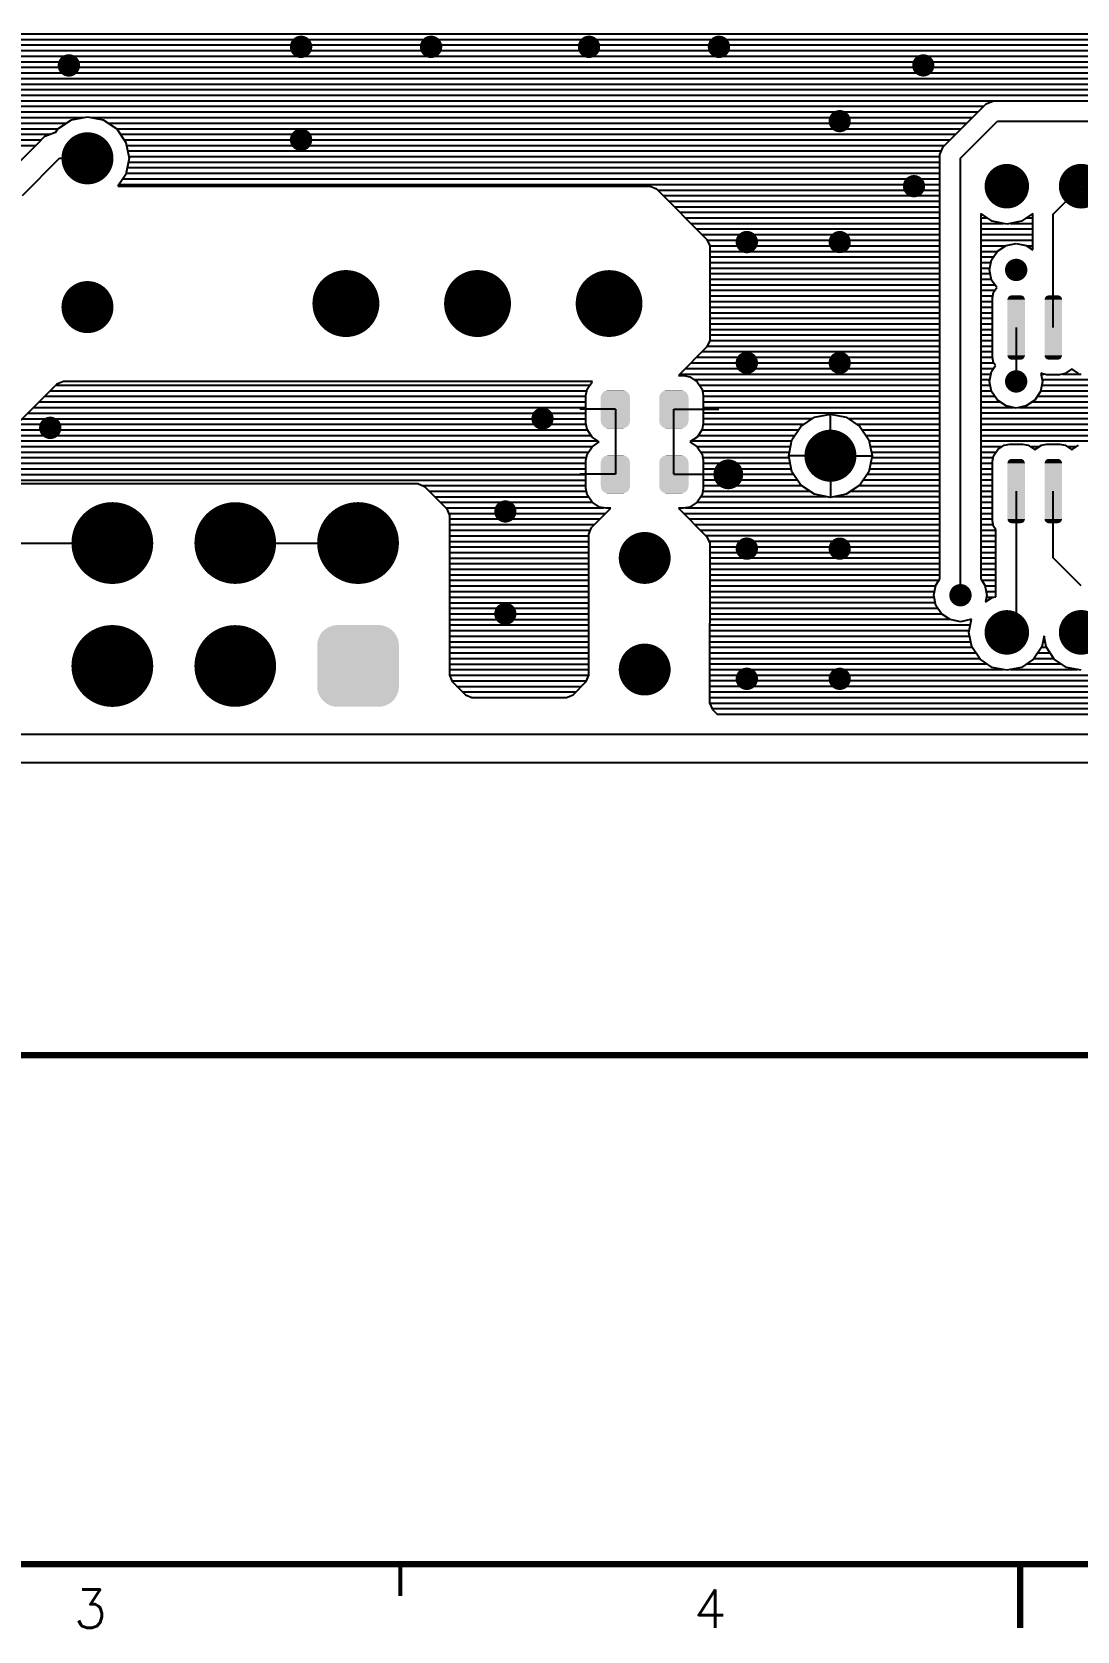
# Model space of a CAD drawing. Extents: x 295 to 953, y 10 to 290.
# Drawn here: x 609.3 to 691.4, y 9.8 to 135.4 of the extents above; entities that cross this region are included whole.
import ezdxf
from ezdxf.enums import TextEntityAlignment as Align

# ---------------------------------------------------------------- set-up
doc = ezdxf.new("R2010")
doc.units = 0
doc.header["$LTSCALE"] = 5
doc.header["$MEASUREMENT"] = 0
doc.layers.get('0').update_dxf_attribs({"linetype": 'CONTINUOUS', "lineweight": 25})
for name, color, linetype in [('DV-PEI-A6_TOP', 5, 'CONTINUOUS'), ('문자', 4, 'CONTINUOUS'), ('테두리', 3, 'CONTINUOUS')]:
    doc.layers.add(name, color=color, linetype=linetype)
doc.styles.get("Standard").update_dxf_attribs({"font": 'simplex.shx'})

# ---------------------------------------------------------------- blocks, each defined once
blk = doc.blocks.new('C')
at = {"layer": '테두리'}
for points, const_width in [([(15, 285), (15, 15), (405, 15), (405, 285), (15, 285)], 0.5), ([(15, 55), (405, 55)], 0.5), ([(161.25, 12.5), (161.25, 15)], 0.3), ([(210, 10), (210, 15)], 0.5)]:
    blk.add_lwpolyline(points, dxfattribs=dict(at, const_width=const_width))
at = {"layer": '문자'}
for s, p in [('3', (136.88, 11.5)), ('4', (185.62, 11.5))]:
    blk.add_text(s, height=3, dxfattribs=at).set_placement(p, align=Align.MIDDLE)

msp = doc.modelspace()

# ---------------------------------------------------------------- linework, layer by layer
for points, const_width in [([(629.99, 134.23, 1), (630.87, 134.23, 1)], 0.876), ([(640.21, 134.23, 1), (641.09, 134.23, 1)], 0.876), ([(652.63, 134.23, 1), (653.51, 134.23, 1)], 0.876), ([(662.85, 134.23, 1), (663.73, 134.23, 1)], 0.876), ([(611.73, 132.77, 1), (612.61, 132.77, 1)], 0.876), ([(678.92, 132.77, 1), (679.79, 132.77, 1)], 0.876), ([(672.35, 128.39, 1), (673.22, 128.39, 1)], 0.876), ([(612.61, 125.47, 1), (614.66, 125.47, 1)], 2.04), ([(629.99, 126.93, 1), (630.87, 126.93, 1)], 0.876), ([(685.05, 123.28, 1), (686.8, 123.28, 1)], 1.75), ([(690.89, 123.28, 1), (692.65, 123.28, 1)], 1.75), ([(678.19, 123.28, 1), (679.06, 123.28, 1)], 0.876), ([(665.04, 118.89, 1), (665.92, 118.89, 1)], 0.876), ([(672.35, 118.89, 1), (673.22, 118.89, 1)], 0.876), ([(686.22, 116.7, 1), (687.1, 116.7, 1)], 0.876), ([(612.61, 113.78, 1), (614.66, 113.78, 1)], 2.04), ([(632.64, 114.06, 1), (635.27, 114.06, 1)], 2.63), ([(642.99, 114.06, 1), (645.62, 114.06, 1)], 2.63), ([(653.34, 114.06, 1), (655.96, 114.06, 1)], 2.63), ([(665.04, 109.4, 1), (665.92, 109.4, 1)], 0.876), ([(672.35, 109.4, 1), (673.22, 109.4, 1)], 0.876), ([(686.22, 107.94, 1), (687.1, 107.94, 1)], 0.876), ([(648.98, 105.02, 1), (649.85, 105.02, 1)], 0.876), ([(610.27, 104.29, 1), (611.15, 104.29, 1)], 0.876), ([(671.03, 102.1, 1), (673.08, 102.1, 1)], 2.04), ([(663.44, 100.64, 1), (664.61, 100.64, 1)], 1.17), ([(613.98, 95.24, 1), (617.2, 95.24, 1)], 3.21), ([(623.65, 95.24, 1), (626.86, 95.24, 1)], 3.21), ([(633.3, 95.24, 1), (636.52, 95.24, 1)], 3.21), ([(646.06, 97.72, 1), (646.93, 97.72, 1)], 0.876), ([(656.43, 94.07, 1), (658.47, 94.07, 1)], 2.04), ([(665.04, 94.8, 1), (665.92, 94.8, 1)], 0.876), ([(672.35, 94.8, 1), (673.22, 94.8, 1)], 0.876), ([(681.84, 91.14, 1), (682.72, 91.14, 1)], 0.876), ([(646.06, 89.68, 1), (646.93, 89.68, 1)], 0.876), ([(685.05, 88.22, 1), (686.8, 88.22, 1)], 1.75), ([(690.89, 88.22, 1), (692.65, 88.22, 1)], 1.75), ([(613.98, 85.58, 1), (617.2, 85.58, 1)], 3.21), ([(623.65, 85.58, 1), (626.86, 85.58, 1)], 3.21), ([(656.43, 85.3, 1), (658.47, 85.3, 1)], 2.04), ([(665.04, 84.57, 1), (665.92, 84.57, 1)], 0.876), ([(672.35, 84.57, 1), (673.22, 84.57, 1)], 0.876)]:
    msp.add_lwpolyline(points, format="xyb", close=True, dxfattribs=dict(const_width=const_width))
for points in [[(685.97, 114.39), (686, 114.48), (687.34, 114.39), (687.32, 114.48)], [(685.97, 114.36), (685.97, 114.39), (687.35, 114.36), (687.34, 114.39)], [(685.97, 109.99), (685.97, 114.36), (687.35, 109.99), (687.35, 114.36)], [(686, 114.48), (686.01, 114.52), (687.32, 114.48), (687.31, 114.52)], [(686.01, 114.52), (686.06, 114.59), (687.31, 114.52), (687.26, 114.59)], [(686.06, 114.59), (686.08, 114.62), (687.26, 114.59), (687.23, 114.62)], [(686.08, 114.62), (686.17, 114.67), (687.23, 114.62), (687.16, 114.67)], [(686.17, 114.67), (686.19, 114.68), (687.16, 114.67), (687.11, 114.68)], [(686.19, 114.68), (686.31, 114.7), (687.11, 114.68), (687.04, 114.7)], [(686.31, 114.7), (686.31, 114.71), (687.04, 114.7), (687, 114.71)], [(688.89, 114.39), (688.92, 114.48), (690.26, 114.39), (690.25, 114.48)], [(688.89, 114.36), (688.89, 114.39), (690.27, 114.36), (690.26, 114.39)], [(688.89, 109.99), (688.89, 114.36), (690.27, 109.99), (690.27, 114.36)], [(688.92, 114.48), (688.93, 114.52), (690.25, 114.48), (690.23, 114.52)], [(688.93, 114.52), (688.99, 114.59), (690.23, 114.52), (690.18, 114.59)], [(688.99, 114.59), (689, 114.62), (690.18, 114.59), (690.15, 114.62)], [(689, 114.62), (689.09, 114.67), (690.15, 114.62), (690.08, 114.67)], [(689.09, 114.67), (689.11, 114.68), (690.08, 114.67), (690.03, 114.68)], [(689.11, 114.68), (689.23, 114.7), (690.03, 114.68), (689.96, 114.7)], [(689.23, 114.7), (689.23, 114.71), (689.96, 114.7), (689.92, 114.71)], [(685.98, 109.96), (685.97, 109.99), (687.35, 109.96), (687.35, 109.99)], [(685.99, 109.87), (685.98, 109.96), (687.32, 109.87), (687.35, 109.96)], [(686.01, 109.84), (685.99, 109.87), (687.31, 109.84), (687.32, 109.87)], [(686.06, 109.76), (686.01, 109.84), (687.25, 109.76), (687.31, 109.84)], [(686.09, 109.74), (686.06, 109.76), (687.24, 109.74), (687.25, 109.76)], [(686.16, 109.68), (686.09, 109.74), (687.15, 109.68), (687.24, 109.74)], [(686.21, 109.67), (686.16, 109.68), (687.13, 109.67), (687.15, 109.68)], [(686.28, 109.65), (686.21, 109.67), (687.01, 109.65), (687.13, 109.67)], [(686.31, 109.65), (686.28, 109.65), (687, 109.65), (687.01, 109.65)], [(688.9, 109.96), (688.89, 109.99), (690.27, 109.96), (690.27, 109.99)], [(688.91, 109.87), (688.9, 109.96), (690.24, 109.87), (690.27, 109.96)], [(688.93, 109.84), (688.91, 109.87), (690.23, 109.84), (690.24, 109.87)], [(688.98, 109.76), (688.93, 109.84), (690.17, 109.76), (690.23, 109.84)], [(689.01, 109.74), (688.98, 109.76), (690.16, 109.74), (690.17, 109.76)], [(689.08, 109.68), (689.01, 109.74), (690.07, 109.68), (690.16, 109.74)], [(689.13, 109.67), (689.08, 109.68), (690.05, 109.67), (690.07, 109.68)], [(689.2, 109.65), (689.13, 109.67), (689.93, 109.65), (690.05, 109.67)], [(689.23, 109.65), (689.2, 109.65), (689.92, 109.65), (689.93, 109.65)], [(654, 106.75), (654.03, 106.83), (656.28, 106.75), (656.27, 106.83)], [(654.03, 106.83), (654.05, 106.9), (656.27, 106.83), (656.24, 106.9)], [(654.05, 106.9), (654.1, 106.98), (656.24, 106.9), (656.2, 106.98)], [(654.1, 106.98), (654.14, 107.04), (656.2, 106.98), (656.15, 107.04)], [(654.14, 107.04), (654.21, 107.1), (656.15, 107.04), (656.09, 107.1)], [(654.21, 107.1), (654.26, 107.15), (656.09, 107.1), (656.02, 107.15)], [(654.26, 107.15), (654.35, 107.19), (656.02, 107.15), (655.96, 107.19)], [(654.35, 107.19), (654.41, 107.22), (655.96, 107.19), (655.86, 107.22)], [(654.41, 107.22), (654.53, 107.24), (655.86, 107.22), (655.8, 107.24)], [(654.53, 107.24), (654.56, 107.24), (655.8, 107.24), (655.72, 107.24)], [(654.57, 107.24), (654.57, 107.25), (655.72, 107.24), (655.72, 107.25)], [(658.6, 106.75), (658.63, 106.83), (660.88, 106.75), (660.87, 106.83)], [(658.63, 106.83), (658.65, 106.9), (660.87, 106.83), (660.83, 106.9)], [(658.65, 106.9), (658.7, 106.98), (660.83, 106.9), (660.8, 106.98)], [(658.7, 106.98), (658.74, 107.04), (660.8, 106.98), (660.74, 107.04)], [(658.74, 107.04), (658.81, 107.1), (660.74, 107.04), (660.69, 107.1)], [(658.81, 107.1), (658.86, 107.15), (660.69, 107.1), (660.62, 107.15)], [(658.86, 107.15), (658.95, 107.19), (660.62, 107.15), (660.55, 107.19)], [(658.95, 107.19), (659.01, 107.22), (660.55, 107.19), (660.46, 107.22)], [(659.01, 107.22), (659.13, 107.24), (660.46, 107.22), (660.4, 107.24)], [(659.13, 107.24), (659.16, 107.24), (660.4, 107.24), (660.32, 107.24)], [(659.17, 107.24), (659.17, 107.25), (660.32, 107.24), (660.32, 107.25)], [(654, 106.67), (654, 106.75), (656.29, 106.67), (656.28, 106.75)], [(654, 104.83), (654, 106.67), (656.3, 104.83), (656.3, 106.67)], [(658.59, 104.83), (658.59, 106.67), (660.9, 104.83), (660.9, 106.67)], [(658.6, 106.67), (658.6, 106.75), (660.89, 106.67), (660.88, 106.75)], [(654.01, 104.75), (654, 104.83), (656.29, 104.75), (656.29, 104.83)], [(654.02, 104.67), (654.01, 104.75), (656.26, 104.67), (656.29, 104.75)], [(654.06, 104.6), (654.02, 104.67), (656.24, 104.6), (656.26, 104.67)], [(654.09, 104.52), (654.06, 104.6), (656.2, 104.52), (656.24, 104.6)], [(654.15, 104.46), (654.09, 104.52), (656.16, 104.46), (656.2, 104.52)], [(654.2, 104.4), (654.15, 104.46), (656.09, 104.4), (656.16, 104.46)], [(654.27, 104.35), (654.2, 104.4), (656.03, 104.35), (656.09, 104.4)], [(654.34, 104.31), (654.27, 104.35), (655.94, 104.31), (656.03, 104.35)], [(654.43, 104.28), (654.34, 104.31), (655.88, 104.28), (655.94, 104.31)], [(658.61, 104.75), (658.6, 104.83), (660.89, 104.75), (660.89, 104.83)], [(658.62, 104.67), (658.61, 104.75), (660.86, 104.67), (660.89, 104.75)], [(658.65, 104.6), (658.62, 104.67), (660.84, 104.6), (660.86, 104.67)], [(658.69, 104.52), (658.65, 104.6), (660.79, 104.52), (660.84, 104.6)], [(658.74, 104.46), (658.69, 104.52), (660.75, 104.46), (660.79, 104.52)], [(658.8, 104.4), (658.74, 104.46), (660.68, 104.4), (660.75, 104.46)], [(658.87, 104.35), (658.8, 104.4), (660.63, 104.35), (660.68, 104.4)], [(658.94, 104.31), (658.87, 104.35), (660.54, 104.31), (660.63, 104.35)], [(659.03, 104.28), (658.94, 104.31), (660.48, 104.28), (660.54, 104.31)], [(654.49, 104.26), (654.43, 104.28), (655.76, 104.26), (655.88, 104.28)], [(654.57, 104.26), (654.49, 104.26), (655.72, 104.26), (655.76, 104.26)], [(654.57, 104.25), (654.57, 104.26), (655.72, 104.25), (655.72, 104.26)], [(659.09, 104.26), (659.03, 104.28), (660.36, 104.26), (660.48, 104.28)], [(659.17, 104.26), (659.09, 104.26), (660.32, 104.26), (660.36, 104.26)], [(659.17, 104.25), (659.17, 104.26), (660.32, 104.25), (660.32, 104.26)], [(654.03, 101.72), (654.05, 101.79), (656.27, 101.72), (656.24, 101.79)], [(654.05, 101.79), (654.1, 101.87), (656.24, 101.79), (656.2, 101.87)], [(654.1, 101.87), (654.14, 101.93), (656.2, 101.87), (656.15, 101.93)], [(654.14, 101.93), (654.21, 101.99), (656.15, 101.93), (656.09, 101.99)], [(654.21, 101.99), (654.26, 102.04), (656.09, 101.99), (656.02, 102.04)], [(654.26, 102.04), (654.35, 102.08), (656.02, 102.04), (655.96, 102.08)], [(654.35, 102.08), (654.41, 102.11), (655.96, 102.08), (655.86, 102.11)], [(654.41, 102.11), (654.53, 102.12), (655.86, 102.11), (655.8, 102.12)], [(654.53, 102.12), (654.56, 102.13), (655.8, 102.12), (655.72, 102.13)], [(658.63, 101.72), (658.65, 101.79), (660.87, 101.72), (660.83, 101.79)], [(658.65, 101.79), (658.7, 101.87), (660.83, 101.79), (660.8, 101.87)], [(658.7, 101.87), (658.74, 101.93), (660.8, 101.87), (660.74, 101.93)], [(658.74, 101.93), (658.81, 101.99), (660.74, 101.93), (660.69, 101.99)], [(658.81, 101.99), (658.86, 102.04), (660.69, 101.99), (660.62, 102.04)], [(658.86, 102.04), (658.95, 102.08), (660.62, 102.04), (660.55, 102.08)], [(658.95, 102.08), (659.01, 102.11), (660.55, 102.08), (660.46, 102.11)], [(659.01, 102.11), (659.13, 102.12), (660.46, 102.11), (660.4, 102.12)], [(659.13, 102.12), (659.16, 102.13), (660.4, 102.12), (660.32, 102.13)], [(686.08, 101.76), (686.17, 101.82), (687.23, 101.76), (687.16, 101.82)], [(686.17, 101.82), (686.19, 101.83), (687.16, 101.82), (687.11, 101.83)], [(686.19, 101.83), (686.31, 101.85), (687.11, 101.83), (687.04, 101.85)], [(686.31, 101.85), (686.31, 101.85), (687.04, 101.85), (687, 101.85)], [(689, 101.76), (689.09, 101.82), (690.15, 101.76), (690.08, 101.82)], [(689.09, 101.82), (689.11, 101.83), (690.08, 101.82), (690.03, 101.83)], [(689.11, 101.83), (689.23, 101.85), (690.03, 101.83), (689.96, 101.85)], [(689.23, 101.85), (689.23, 101.85), (689.96, 101.85), (689.92, 101.85)], [(654, 101.63), (654.03, 101.72), (656.28, 101.63), (656.27, 101.72)], [(654, 101.56), (654, 101.63), (656.29, 101.56), (656.28, 101.63)], [(654, 99.72), (654, 101.56), (656.3, 99.72), (656.3, 101.56)], [(658.59, 99.72), (658.59, 101.56), (660.9, 99.72), (660.9, 101.56)], [(658.6, 101.63), (658.63, 101.72), (660.88, 101.63), (660.87, 101.72)], [(658.6, 101.56), (658.6, 101.63), (660.89, 101.56), (660.88, 101.63)], [(685.97, 101.54), (686, 101.63), (687.34, 101.54), (687.32, 101.63)], [(685.97, 101.51), (685.97, 101.54), (687.35, 101.51), (687.34, 101.54)], [(685.97, 97.14), (685.97, 101.51), (687.35, 97.14), (687.35, 101.51)], [(686, 101.63), (686.01, 101.66), (687.32, 101.63), (687.31, 101.66)], [(686.01, 101.66), (686.06, 101.74), (687.31, 101.66), (687.26, 101.74)], [(686.06, 101.74), (686.08, 101.76), (687.26, 101.74), (687.23, 101.76)], [(688.89, 101.54), (688.92, 101.63), (690.26, 101.54), (690.25, 101.63)], [(688.89, 101.51), (688.89, 101.54), (690.27, 101.51), (690.26, 101.54)], [(688.89, 97.14), (688.89, 101.51), (690.27, 97.14), (690.27, 101.51)], [(688.92, 101.63), (688.93, 101.66), (690.25, 101.63), (690.23, 101.66)], [(688.93, 101.66), (688.99, 101.74), (690.23, 101.66), (690.18, 101.74)], [(688.99, 101.74), (689, 101.76), (690.18, 101.74), (690.15, 101.76)], [(654.01, 99.64), (654, 99.72), (656.29, 99.64), (656.29, 99.72)], [(654.02, 99.56), (654.01, 99.64), (656.26, 99.56), (656.29, 99.64)], [(654.06, 99.48), (654.02, 99.56), (656.24, 99.48), (656.26, 99.56)], [(654.09, 99.41), (654.06, 99.48), (656.2, 99.41), (656.24, 99.48)], [(654.15, 99.35), (654.09, 99.41), (656.16, 99.35), (656.2, 99.41)], [(654.2, 99.28), (654.15, 99.35), (656.09, 99.28), (656.16, 99.35)], [(654.27, 99.24), (654.2, 99.28), (656.03, 99.24), (656.09, 99.28)], [(658.61, 99.64), (658.6, 99.72), (660.89, 99.64), (660.89, 99.72)], [(658.62, 99.56), (658.61, 99.64), (660.86, 99.56), (660.89, 99.64)], [(658.65, 99.48), (658.62, 99.56), (660.84, 99.48), (660.86, 99.56)], [(658.69, 99.41), (658.65, 99.48), (660.79, 99.41), (660.84, 99.48)], [(658.74, 99.35), (658.69, 99.41), (660.75, 99.35), (660.79, 99.41)], [(658.8, 99.28), (658.74, 99.35), (660.68, 99.28), (660.75, 99.35)], [(658.87, 99.24), (658.8, 99.28), (660.63, 99.24), (660.68, 99.28)], [(654.34, 99.2), (654.27, 99.24), (655.94, 99.2), (656.03, 99.24)], [(654.43, 99.17), (654.34, 99.2), (655.88, 99.17), (655.94, 99.2)], [(654.49, 99.15), (654.43, 99.17), (655.76, 99.15), (655.88, 99.17)], [(654.57, 99.15), (654.49, 99.15), (655.72, 99.15), (655.76, 99.15)], [(654.57, 99.14), (654.57, 99.15), (655.72, 99.14), (655.72, 99.15)], [(658.94, 99.2), (658.87, 99.24), (660.54, 99.2), (660.63, 99.24)], [(659.03, 99.17), (658.94, 99.2), (660.48, 99.17), (660.54, 99.2)], [(659.09, 99.15), (659.03, 99.17), (660.36, 99.15), (660.48, 99.17)], [(659.17, 99.15), (659.09, 99.15), (660.32, 99.15), (660.36, 99.15)], [(659.17, 99.14), (659.17, 99.15), (660.32, 99.14), (660.32, 99.15)], [(685.98, 97.11), (685.97, 97.14), (687.35, 97.11), (687.35, 97.14)], [(685.99, 97.01), (685.98, 97.11), (687.32, 97.01), (687.35, 97.11)], [(686.01, 96.98), (685.99, 97.01), (687.31, 96.98), (687.32, 97.01)], [(686.06, 96.91), (686.01, 96.98), (687.25, 96.91), (687.31, 96.98)], [(686.09, 96.88), (686.06, 96.91), (687.24, 96.88), (687.25, 96.91)], [(686.16, 96.83), (686.09, 96.88), (687.15, 96.83), (687.24, 96.88)], [(686.21, 96.82), (686.16, 96.83), (687.13, 96.82), (687.15, 96.83)], [(686.28, 96.8), (686.21, 96.82), (687.01, 96.8), (687.13, 96.82)], [(686.31, 96.79), (686.28, 96.8), (687, 96.79), (687.01, 96.8)], [(688.9, 97.11), (688.89, 97.14), (690.27, 97.11), (690.27, 97.14)], [(688.91, 97.01), (688.9, 97.11), (690.24, 97.01), (690.27, 97.11)], [(688.93, 96.98), (688.91, 97.01), (690.23, 96.98), (690.24, 97.01)], [(688.98, 96.91), (688.93, 96.98), (690.17, 96.91), (690.23, 96.98)], [(689.01, 96.88), (688.98, 96.91), (690.16, 96.88), (690.17, 96.91)], [(689.08, 96.83), (689.01, 96.88), (690.07, 96.83), (690.16, 96.88)], [(689.13, 96.82), (689.08, 96.83), (690.05, 96.82), (690.07, 96.83)], [(689.2, 96.8), (689.13, 96.82), (689.93, 96.8), (690.05, 96.82)], [(689.23, 96.79), (689.2, 96.8), (689.92, 96.79), (689.93, 96.8)], [(631.81, 87.78), (631.91, 87.98), (638.01, 87.78), (637.92, 87.98)], [(631.91, 87.98), (631.93, 88.03), (637.92, 87.98), (637.88, 88.03)], [(631.93, 88.03), (632.06, 88.2), (637.88, 88.03), (637.76, 88.2)], [(632.06, 88.2), (632.09, 88.25), (637.76, 88.2), (637.72, 88.25)], [(632.09, 88.25), (632.25, 88.4), (637.72, 88.25), (637.57, 88.4)], [(632.25, 88.4), (632.29, 88.44), (637.57, 88.4), (637.52, 88.44)], [(632.29, 88.44), (632.47, 88.56), (637.52, 88.44), (637.35, 88.56)], [(632.47, 88.56), (632.52, 88.59), (637.35, 88.56), (637.29, 88.59)], [(632.52, 88.59), (632.72, 88.68), (637.29, 88.59), (637.11, 88.68)], [(632.72, 88.68), (632.77, 88.7), (637.11, 88.68), (637.04, 88.7)], [(632.77, 88.7), (632.99, 88.76), (637.04, 88.7), (636.85, 88.76)], [(632.99, 88.76), (633.03, 88.77), (636.85, 88.76), (636.76, 88.77)], [(633.03, 88.77), (633.29, 88.8), (636.76, 88.77), (636.57, 88.8)], [(633.29, 88.8), (633.3, 88.8), (636.57, 88.8), (636.52, 88.8)], [(631.7, 87.25), (631.72, 87.46), (638.12, 87.25), (638.1, 87.46)], [(631.7, 87.19), (631.7, 87.25), (638.12, 87.19), (638.12, 87.25)], [(631.7, 83.98), (631.7, 87.19), (638.12, 83.98), (638.12, 87.19)], [(631.72, 87.46), (631.73, 87.52), (638.1, 87.46), (638.09, 87.52)], [(631.73, 87.52), (631.79, 87.73), (638.09, 87.52), (638.03, 87.73)], [(631.79, 87.73), (631.81, 87.78), (638.03, 87.73), (638.01, 87.78)], [(631.7, 83.92), (631.7, 83.98), (638.12, 83.92), (638.12, 83.98)], [(631.72, 83.7), (631.7, 83.92), (638.1, 83.7), (638.12, 83.92)], [(631.73, 83.65), (631.72, 83.7), (638.09, 83.65), (638.1, 83.7)], [(631.79, 83.44), (631.73, 83.65), (638.03, 83.44), (638.09, 83.65)], [(631.81, 83.39), (631.79, 83.44), (638.01, 83.39), (638.03, 83.44)], [(631.9, 83.19), (631.81, 83.39), (637.91, 83.19), (638.01, 83.39)], [(631.94, 83.14), (631.9, 83.19), (637.89, 83.14), (637.91, 83.19)], [(632.06, 82.96), (631.94, 83.14), (637.76, 82.96), (637.89, 83.14)], [(632.1, 82.92), (632.06, 82.96), (637.73, 82.92), (637.76, 82.96)], [(632.25, 82.77), (632.1, 82.92), (637.57, 82.77), (637.73, 82.92)], [(632.3, 82.73), (632.25, 82.77), (637.53, 82.73), (637.57, 82.77)], [(632.47, 82.6), (632.3, 82.73), (637.35, 82.6), (637.53, 82.73)], [(632.53, 82.58), (632.47, 82.6), (637.3, 82.58), (637.35, 82.6)], [(632.71, 82.48), (632.53, 82.58), (637.1, 82.48), (637.3, 82.58)], [(632.78, 82.46), (632.71, 82.48), (637.05, 82.46), (637.1, 82.48)], [(632.98, 82.4), (632.78, 82.46), (636.83, 82.4), (637.05, 82.46)], [(633.06, 82.39), (632.98, 82.4), (636.79, 82.39), (636.83, 82.4)], [(633.25, 82.37), (633.06, 82.39), (636.53, 82.37), (636.79, 82.39)], [(633.3, 82.37), (633.25, 82.37), (636.52, 82.37), (636.53, 82.37)]]:
    msp.add_solid(points)
at = {"layer": 'DV-PEI-A6_TOP', "color": 7}
for p, q in [((515.2, 135.25), (698.47, 135.25)), ((515.2, 134.81), (698.03, 134.81)), ((515.2, 134.38), (697.74, 134.38)), ((515.2, 133.94), (697.49, 133.94)), ((515.2, 133.5), (697.4, 133.5)), ((515.2, 133.06), (697.31, 133.06)), ((515.2, 132.62), (697.29, 132.62)), ((584.15, 132.18), (697.37, 132.18)), ((584.66, 131.75), (697.46, 131.75)), ((584.96, 131.31), (697.64, 131.31)), ((585.11, 130.87), (697.93, 130.87)), ((585.19, 130.43), (698.24, 130.43)), ((585.19, 129.99), (698.9, 129.99)), ((585.19, 129.56), (684.09, 129.56)), ((683.83, 129.29), (684.29, 129.75)), ((684.29, 129.75), (684.88, 129.99)), ((684.88, 129.99), (698.9, 129.99)), ((585.19, 129.12), (683.66, 129.12)), ((585.19, 128.68), (613.31, 128.68)), ((585.19, 128.24), (612, 128.24)), ((611.31, 127.78), (612.38, 128.49)), ((612.38, 128.49), (613.63, 128.74)), ((613.63, 128.74), (614.88, 128.49)), ((613.95, 128.68), (683.22, 128.68)), ((614.88, 128.49), (615.95, 127.78)), ((615.26, 128.24), (682.78, 128.24)), ((681.37, 126.83), (683.83, 129.29)), ((682.28, 125.47), (685.2, 128.39)), ((685.2, 128.39), (701.26, 128.39)), ((584.98, 126.93), (610.01, 126.93)), ((585.12, 127.36), (610.68, 127.36)), ((585.19, 127.8), (611.34, 127.8)), ((609.71, 126.62), (610.28, 127.2)), ((610.28, 127.2), (611.03, 127.51)), ((611.03, 127.51), (611.13, 127.51)), ((611.13, 127.51), (611.31, 127.78)), ((615.92, 127.8), (682.34, 127.8)), ((615.95, 127.78), (616.66, 126.72)), ((616.23, 127.36), (681.9, 127.36)), ((616.52, 126.93), (681.47, 126.93)), ((584.69, 126.49), (609.57, 126.49)), ((607.36, 124.27), (609.71, 126.62)), ((616.66, 126.72), (616.91, 125.47)), ((616.7, 126.49), (681.03, 126.49)), ((616.79, 126.05), (680.78, 126.05)), ((680.67, 125.78), (680.91, 126.37)), ((680.67, 125.14), (680.67, 125.78)), ((680.91, 126.37), (681.37, 126.83)), ((608.52, 122.55), (611.44, 125.47)), ((611.44, 125.47), (613.63, 125.47)), ((616.91, 125.47), (616.66, 124.21)), ((616.76, 124.74), (680.67, 124.74)), ((616.85, 125.17), (680.67, 125.17)), ((616.88, 125.61), (680.67, 125.61)), ((680.67, 92.42), (680.67, 125.14)), ((682.28, 91.14), (682.28, 125.47)), ((616.66, 124.21), (616.03, 123.28)), ((616.03, 123.28), (657.88, 123.28)), ((616.13, 123.42), (680.67, 123.42)), ((616.42, 123.86), (680.67, 123.86)), ((616.67, 124.3), (680.67, 124.3)), ((657.88, 123.28), (658.39, 123.06)), ((689.58, 121.08), (691.77, 123.28)), ((658.39, 123.06), (662.34, 119.1)), ((658.47, 122.98), (680.67, 122.98)), ((658.91, 122.55), (680.67, 122.55)), ((659.35, 122.11), (680.67, 122.11)), ((659.79, 121.67), (680.67, 121.67)), ((660.22, 121.23), (680.67, 121.23)), ((660.66, 120.79), (680.67, 120.79)), ((684.78, 120.52), (683.88, 121.13)), ((683.88, 121.13), (683.88, 92.42)), ((683.88, 120.79), (684.39, 120.79)), ((687.97, 121.13), (687.07, 120.52)), ((687.46, 120.79), (687.97, 120.79)), ((687.97, 120.76), (687.97, 121.13)), ((687.97, 118.28), (687.97, 120.76)), ((689.58, 112.18), (689.58, 121.08)), ((661.1, 120.35), (680.67, 120.35)), ((661.54, 119.92), (680.67, 119.92)), ((661.98, 119.48), (680.67, 119.48)), ((683.88, 120.35), (685.64, 120.35)), ((683.88, 119.92), (687.97, 119.92)), ((683.88, 119.48), (687.97, 119.48)), ((685.93, 120.3), (684.78, 120.52)), ((687.07, 120.52), (685.93, 120.3)), ((686.21, 120.35), (687.97, 120.35)), ((662.34, 119.1), (662.56, 118.59)), ((662.37, 119.04), (680.67, 119.04)), ((662.55, 118.6), (680.67, 118.6)), ((662.56, 118.59), (662.56, 111.16)), ((662.56, 118.16), (680.67, 118.16)), ((683.88, 119.04), (687.97, 119.04)), ((683.88, 118.6), (685.82, 118.6)), ((683.88, 118.16), (685.17, 118.16)), ((684.73, 117.5), (685.18, 118.18)), ((685.18, 118.18), (685.86, 118.63)), ((685.86, 118.63), (686.66, 118.78)), ((686.66, 118.78), (687.45, 118.63)), ((687.45, 118.63), (687.97, 118.28)), ((687.49, 118.6), (687.97, 118.6)), ((662.56, 117.73), (680.67, 117.73)), ((662.56, 117.29), (680.67, 117.29)), ((683.88, 117.73), (684.88, 117.73)), ((683.88, 117.29), (684.69, 117.29)), ((684.57, 116.7), (684.73, 117.5)), ((662.56, 116.85), (680.67, 116.85)), ((662.56, 116.41), (680.67, 116.41)), ((662.56, 115.97), (680.67, 115.97)), ((683.88, 116.85), (684.6, 116.85)), ((683.88, 116.41), (684.63, 116.41)), ((683.88, 115.97), (684.72, 115.97)), ((684.73, 115.9), (684.57, 116.7)), ((685.13, 115.31), (684.73, 115.9)), ((662.56, 115.53), (680.67, 115.53)), ((662.56, 115.1), (680.67, 115.1)), ((662.56, 114.66), (680.67, 114.66)), ((683.88, 115.53), (684.98, 115.53)), ((683.88, 115.1), (684.98, 115.1)), ((683.88, 114.66), (684.82, 114.66)), ((684.79, 114.51), (684.88, 114.95)), ((684.79, 109.84), (684.79, 114.51)), ((684.88, 114.95), (685.13, 115.31)), ((662.56, 114.22), (680.67, 114.22)), ((662.56, 113.78), (680.67, 113.78)), ((662.56, 113.34), (680.67, 113.34)), ((683.88, 114.22), (684.79, 114.22)), ((683.88, 113.78), (684.79, 113.78)), ((683.88, 113.34), (684.79, 113.34)), ((662.56, 112.91), (680.67, 112.91)), ((662.56, 112.47), (680.67, 112.47)), ((662.56, 112.03), (680.67, 112.03)), ((683.88, 112.91), (684.79, 112.91)), ((683.88, 112.47), (684.79, 112.47)), ((683.88, 112.03), (684.79, 112.03)), ((686.66, 112.18), (686.66, 107.94)), ((662.34, 110.65), (660.11, 108.41)), ((662.56, 111.16), (662.34, 110.65)), ((662.37, 110.72), (680.67, 110.72)), ((662.55, 111.15), (680.67, 111.15)), ((662.56, 111.59), (680.67, 111.59)), ((683.88, 111.59), (684.79, 111.59)), ((683.88, 111.15), (684.79, 111.15)), ((683.88, 110.72), (684.79, 110.72)), ((661.1, 109.4), (680.67, 109.4)), ((661.54, 109.84), (680.67, 109.84)), ((661.98, 110.28), (680.67, 110.28)), ((683.88, 110.28), (684.79, 110.28)), ((683.88, 109.84), (684.79, 109.84)), ((683.88, 109.4), (684.88, 109.4)), ((684.88, 109.39), (684.79, 109.84)), ((685.03, 109.18), (684.88, 109.39)), ((660.11, 108.41), (660.49, 108.41)), ((660.22, 108.52), (680.67, 108.52)), ((660.49, 108.41), (661, 108.31)), ((660.66, 108.96), (680.67, 108.96)), ((661, 108.31), (661.58, 107.92)), ((661.34, 108.09), (680.67, 108.09)), ((683.88, 108.96), (684.88, 108.96)), ((683.88, 108.52), (684.69, 108.52)), ((683.88, 108.09), (684.6, 108.09)), ((684.57, 107.94), (684.73, 108.73)), ((684.73, 108.73), (685.03, 109.18)), ((688.64, 108.56), (688.61, 108.58)), ((688.61, 108.58), (688.74, 107.94)), ((688.62, 108.52), (688.84, 108.52)), ((689.08, 108.47), (688.64, 108.56)), ((688.71, 108.09), (698.84, 108.09)), ((690.07, 108.47), (689.08, 108.47)), ((690.51, 108.56), (690.07, 108.47)), ((690.31, 108.52), (691.76, 108.52)), ((691.01, 108.9), (690.51, 108.56)), ((691.04, 108.93), (691.01, 108.9)), ((691.06, 108.9), (691.04, 108.93)), ((691.56, 108.56), (691.06, 108.9)), ((611.23, 107.72), (608, 104.5)), ((610.71, 107.2), (652.9, 107.2)), ((611.14, 107.64), (653.13, 107.64)), ((611.74, 107.94), (611.23, 107.72)), ((653.34, 107.94), (611.74, 107.94)), ((652.83, 106.84), (652.93, 107.34)), ((652.83, 104.66), (652.83, 106.84)), ((652.93, 107.34), (653.31, 107.92)), ((653.31, 107.92), (653.34, 107.94)), ((661.58, 107.92), (661.96, 107.34)), ((661.77, 107.65), (680.67, 107.65)), ((661.96, 107.34), (662.06, 106.84)), ((661.99, 107.21), (680.67, 107.21)), ((662.06, 106.84), (662.06, 104.66)), ((683.88, 107.65), (684.63, 107.65)), ((683.88, 107.21), (684.72, 107.21)), ((684.73, 107.14), (684.57, 107.94)), ((685.18, 106.46), (684.73, 107.14)), ((688.58, 107.14), (688.13, 106.46)), ((688.74, 107.94), (688.58, 107.14)), ((688.59, 107.21), (697.89, 107.21)), ((688.68, 107.65), (698.19, 107.65)), ((609.39, 105.89), (652.83, 105.89)), ((609.83, 106.33), (652.83, 106.33)), ((610.27, 106.77), (652.83, 106.77)), ((655.15, 105.75), (652.34, 105.75)), ((654.71, 105.75), (652.83, 105.75)), ((655.15, 105.75), (655.15, 100.64)), ((659.74, 105.75), (663.29, 105.75)), ((659.74, 100.64), (659.74, 105.75)), ((660.18, 105.75), (662.06, 105.75)), ((662.06, 106.77), (680.67, 106.77)), ((662.06, 106.33), (680.67, 106.33)), ((662.06, 105.9), (680.67, 105.9)), ((683.88, 106.77), (684.98, 106.77)), ((683.88, 106.33), (685.38, 106.33)), ((683.88, 105.9), (686.45, 105.9)), ((685.86, 106.01), (685.18, 106.46)), ((686.66, 105.85), (685.86, 106.01)), ((687.45, 106.01), (686.66, 105.85)), ((686.86, 105.9), (697.6, 105.9)), ((688.13, 106.46), (687.45, 106.01)), ((687.93, 106.33), (697.6, 106.33)), ((688.34, 106.77), (697.69, 106.77)), ((608.08, 104.58), (652.85, 104.58)), ((608.52, 105.01), (652.83, 105.01)), ((608.95, 105.45), (652.83, 105.45)), ((652.93, 104.15), (652.83, 104.66)), ((662.06, 104.66), (661.96, 104.15)), ((662.05, 104.58), (669.99, 104.58)), ((662.06, 105.46), (680.67, 105.46)), ((662.06, 105.02), (670.64, 105.02)), ((669.02, 103.35), (669.73, 104.41)), ((669.73, 104.41), (670.8, 105.12)), ((670.8, 105.12), (672.05, 105.37)), ((672.05, 103.13), (672.05, 105.37)), ((672.05, 105.37), (673.3, 105.12)), ((673.3, 105.12), (674.37, 104.41)), ((673.46, 105.02), (680.67, 105.02)), ((674.12, 104.58), (680.67, 104.58)), ((674.37, 104.41), (675.08, 103.35)), ((683.88, 105.46), (697.6, 105.46)), ((683.88, 105.02), (697.6, 105.02)), ((683.88, 104.58), (697.6, 104.58)), ((534.03, 104.14), (652.93, 104.14)), ((534.03, 103.7), (653.22, 103.7)), ((534.03, 103.26), (653.77, 103.26)), ((653.31, 103.57), (652.93, 104.15)), ((653.88, 103.19), (653.31, 103.57)), ((653.31, 102.81), (653.88, 103.19)), ((661.58, 103.57), (661.01, 103.19)), ((661.01, 103.19), (661.58, 102.81)), ((661.12, 103.27), (669.01, 103.27)), ((661.96, 104.15), (661.58, 103.57)), ((661.67, 103.7), (669.26, 103.7)), ((661.96, 104.14), (669.55, 104.14)), ((668.78, 102.1), (669.02, 103.35)), ((674.55, 104.14), (680.67, 104.14)), ((674.84, 103.7), (680.67, 103.7)), ((675.08, 103.35), (675.33, 102.1)), ((675.09, 103.27), (680.67, 103.27)), ((683.88, 104.14), (697.6, 104.14)), ((683.88, 103.7), (697.68, 103.7)), ((683.88, 103.27), (697.87, 103.27)), ((534.03, 102.82), (653.34, 102.82)), ((534.03, 102.38), (653.03, 102.38)), ((534.03, 101.95), (652.87, 101.95)), ((652.83, 101.72), (652.93, 102.23)), ((652.93, 102.23), (653.31, 102.81)), ((661.56, 102.83), (668.92, 102.83)), ((661.58, 102.81), (661.96, 102.23)), ((661.86, 102.39), (668.83, 102.39)), ((661.96, 102.23), (662.06, 101.72)), ((662.02, 101.95), (668.81, 101.95)), ((671.01, 102.1), (668.78, 102.1)), ((669.02, 100.84), (668.78, 102.1)), ((673.09, 102.1), (675.33, 102.1)), ((675.33, 102.1), (675.08, 100.84)), ((675.18, 102.83), (680.67, 102.83)), ((675.27, 102.39), (680.67, 102.39)), ((675.3, 101.95), (680.67, 101.95)), ((683.88, 102.83), (685.56, 102.83)), ((683.88, 102.39), (685.08, 102.39)), ((683.88, 101.95), (684.85, 101.95)), ((684.79, 101.65), (684.88, 102.1)), ((684.88, 102.1), (685.22, 102.59)), ((685.22, 102.59), (685.72, 102.93)), ((685.72, 102.93), (686.16, 103.02)), ((686.16, 103.02), (687.15, 103.02)), ((687.15, 103.02), (687.59, 102.93)), ((687.59, 102.93), (688.09, 102.59)), ((687.75, 102.83), (688.48, 102.83)), ((688.09, 102.59), (688.12, 102.56)), ((688.12, 102.56), (688.14, 102.59)), ((688.14, 102.59), (688.64, 102.93)), ((688.64, 102.93), (689.08, 103.02)), ((689.08, 103.02), (690.07, 103.02)), ((690.07, 103.02), (690.51, 102.93)), ((690.51, 102.93), (691.01, 102.59)), ((690.67, 102.83), (691.4, 102.83)), ((691.01, 102.59), (691.04, 102.56)), ((691.04, 102.56), (691.06, 102.59)), ((691.06, 102.59), (691.56, 102.93)), ((534.1, 101.51), (652.83, 101.51)), ((534.32, 101.07), (652.83, 101.07)), ((534.76, 100.63), (652.83, 100.63)), ((655.15, 100.64), (652.34, 100.64)), ((652.83, 99.55), (652.83, 101.72)), ((654.71, 100.64), (652.83, 100.64)), ((659.74, 100.64), (664.02, 100.64)), ((660.18, 100.64), (662.06, 100.64)), ((662.06, 101.72), (662.06, 99.55)), ((662.06, 101.51), (668.89, 101.51)), ((662.06, 101.08), (668.98, 101.08)), ((662.06, 100.64), (669.16, 100.64)), ((669.73, 99.78), (669.02, 100.84)), ((672.05, 101.06), (672.05, 98.82)), ((675.08, 100.84), (674.37, 99.78)), ((674.94, 100.64), (680.67, 100.64)), ((675.12, 101.08), (680.67, 101.08)), ((675.21, 101.51), (680.67, 101.51)), ((683.88, 101.51), (684.79, 101.51)), ((683.88, 101.08), (684.79, 101.08)), ((683.88, 100.64), (684.79, 100.64)), ((684.79, 96.99), (684.79, 101.65)), ((535.2, 100.19), (652.83, 100.19)), ((601.95, 99.91), (639.62, 99.91)), ((639.62, 99.91), (640.13, 99.69)), ((639.97, 99.76), (652.83, 99.76)), ((640.13, 99.69), (641.9, 97.93)), ((640.51, 99.32), (652.87, 99.32)), ((652.93, 99.04), (652.83, 99.55)), ((662.06, 99.55), (661.96, 99.04)), ((662.02, 99.32), (670.42, 99.32)), ((662.06, 100.2), (669.45, 100.2)), ((662.06, 99.76), (669.76, 99.76)), ((670.8, 99.07), (669.73, 99.78)), ((674.37, 99.78), (673.3, 99.07)), ((673.68, 99.32), (680.67, 99.32)), ((674.34, 99.76), (680.67, 99.76)), ((674.65, 100.2), (680.67, 100.2)), ((683.88, 100.2), (684.79, 100.2)), ((683.88, 99.76), (684.79, 99.76)), ((683.88, 99.32), (684.79, 99.32)), ((686.66, 99.32), (686.66, 88.95)), ((689.58, 94.07), (689.58, 99.32)), ((640.94, 98.88), (653.03, 98.88)), ((641.38, 98.44), (653.34, 98.44)), ((653.31, 98.46), (652.93, 99.04)), ((653.89, 98.07), (653.31, 98.46)), ((654.4, 97.97), (653.89, 98.07)), ((661, 98.07), (660.49, 97.97)), ((660.67, 98.01), (680.67, 98.01)), ((661.58, 98.46), (661, 98.07)), ((661.56, 98.45), (680.67, 98.45)), ((661.96, 99.04), (661.58, 98.46)), ((661.86, 98.89), (671.73, 98.89)), ((672.05, 98.82), (670.8, 99.07)), ((673.3, 99.07), (672.05, 98.82)), ((672.37, 98.89), (680.67, 98.89)), ((683.88, 98.89), (684.79, 98.89)), ((683.88, 98.45), (684.79, 98.45)), ((683.88, 98.01), (684.79, 98.01)), ((641.82, 98), (654.22, 98)), ((641.9, 97.93), (642.11, 97.41)), ((642.04, 97.56), (654.38, 97.56)), ((642.11, 97.41), (642.11, 87.49)), ((642.11, 97.13), (653.94, 97.13)), ((653.28, 96.47), (654.78, 97.97)), ((654.78, 97.97), (654.4, 97.97)), ((660.49, 97.97), (660.11, 97.97)), ((660.11, 97.97), (662.34, 95.74)), ((660.51, 97.57), (680.67, 97.57)), ((660.95, 97.13), (680.67, 97.13)), ((683.88, 97.57), (684.79, 97.57)), ((683.88, 97.13), (684.79, 97.13)), ((684.88, 96.54), (684.79, 96.99)), ((642.11, 96.69), (653.5, 96.69)), ((642.11, 96.25), (653.19, 96.25)), ((642.11, 95.81), (653.06, 95.81)), ((653.06, 95.95), (653.28, 96.47)), ((653.07, 88.22), (653.06, 95.95)), ((661.39, 96.69), (680.67, 96.69)), ((661.83, 96.26), (680.67, 96.26)), ((662.27, 95.82), (680.67, 95.82)), ((662.34, 95.74), (662.56, 95.22)), ((683.88, 96.69), (684.85, 96.69)), ((683.88, 96.26), (685.05, 96.26)), ((683.88, 95.82), (685.05, 95.82)), ((685.05, 96.3), (684.88, 96.54)), ((685.05, 91.02), (685.05, 96.3)), ((605.93, 95.24), (615.59, 95.24)), ((625.25, 95.24), (634.91, 95.24)), ((636.37, 95.24), (634.91, 95.24)), ((642.11, 95.37), (653.06, 95.37)), ((642.11, 94.94), (653.06, 94.94)), ((642.11, 94.5), (653.06, 94.5)), ((662.49, 95.38), (680.67, 95.38)), ((662.56, 95.22), (662.55, 82.68)), ((662.56, 94.94), (680.67, 94.94)), ((662.56, 94.5), (680.67, 94.5)), ((683.88, 95.38), (685.05, 95.38)), ((683.88, 94.94), (685.05, 94.94)), ((683.88, 94.5), (685.05, 94.5)), ((642.11, 94.06), (653.06, 94.06)), ((642.11, 93.62), (653.06, 93.62)), ((642.11, 93.18), (653.06, 93.18)), ((662.56, 94.07), (680.67, 94.07)), ((662.56, 93.63), (680.67, 93.63)), ((662.56, 93.19), (680.67, 93.19)), ((683.88, 94.07), (685.05, 94.07)), ((683.88, 93.63), (685.05, 93.63)), ((683.88, 93.19), (685.05, 93.19)), ((691.77, 91.87), (689.58, 94.07)), ((642.11, 92.75), (653.06, 92.75)), ((642.11, 92.31), (653.06, 92.31)), ((642.11, 91.87), (653.06, 91.87)), ((662.56, 92.75), (680.67, 92.75)), ((662.56, 92.31), (680.59, 92.31)), ((662.56, 91.87), (680.34, 91.87)), ((680.19, 91.14), (680.35, 91.94)), ((680.35, 91.94), (680.67, 92.42)), ((683.88, 92.75), (685.05, 92.75)), ((683.88, 92.42), (684.2, 91.94)), ((683.95, 92.31), (685.05, 92.31)), ((684.2, 91.94), (684.36, 91.14)), ((684.21, 91.87), (685.05, 91.87)), ((642.11, 91.43), (653.06, 91.43)), ((642.11, 90.99), (653.06, 90.99)), ((642.11, 90.55), (653.06, 90.55)), ((662.56, 91.44), (680.25, 91.44)), ((662.56, 91), (680.22, 91)), ((662.56, 90.56), (680.31, 90.56)), ((680.35, 90.34), (680.19, 91.14)), ((684.36, 91.14), (684.25, 90.62)), ((684.25, 90.62), (684.78, 90.97)), ((684.3, 91.44), (685.05, 91.44)), ((684.33, 91), (684.91, 91)), ((684.78, 90.97), (685.05, 91.02)), ((642.11, 90.12), (653.06, 90.12)), ((642.11, 89.68), (653.06, 89.68)), ((642.11, 89.24), (653.06, 89.24)), ((662.56, 90.12), (680.5, 90.12)), ((662.56, 89.68), (680.79, 89.68)), ((662.56, 89.25), (681.44, 89.25)), ((680.8, 89.67), (680.35, 90.34)), ((681.48, 89.22), (680.8, 89.67)), ((682.28, 89.06), (681.48, 89.22)), ((683.07, 89.22), (682.28, 89.06)), ((682.95, 88.22), (683.16, 89.27)), ((683.16, 89.27), (683.07, 89.22)), ((683.11, 89.25), (683.15, 89.25)), ((642.11, 88.8), (653.06, 88.8)), ((642.11, 88.36), (653.06, 88.36)), ((653.07, 84.87), (653.07, 88.22)), ((662.55, 88.81), (683.07, 88.81)), ((662.55, 88.37), (682.98, 88.37)), ((683.18, 87.08), (682.95, 88.22)), ((686.66, 88.95), (685.93, 88.22)), ((642.11, 87.93), (653.07, 87.93)), ((642.11, 87.49), (653.07, 87.49)), ((642.11, 87.49), (642.11, 84.87)), ((642.11, 87.05), (653.07, 87.05)), ((662.55, 87.93), (683.01, 87.93)), ((662.55, 87.49), (683.09, 87.49)), ((662.55, 87.06), (683.19, 87.06)), ((683.82, 86.11), (683.18, 87.08)), ((688.67, 87.08), (688.03, 86.11)), ((688.66, 87.06), (689.04, 87.06)), ((688.85, 87.93), (688.67, 87.08)), ((688.76, 87.49), (688.94, 87.49)), ((688.84, 87.93), (688.85, 87.93)), ((689.02, 87.08), (688.85, 87.93)), ((689.66, 86.11), (689.02, 87.08)), ((642.11, 86.61), (653.07, 86.61)), ((642.11, 86.17), (653.07, 86.17)), ((642.11, 85.73), (653.07, 85.73)), ((662.55, 86.62), (683.49, 86.62)), ((662.55, 86.18), (683.78, 86.18)), ((662.55, 85.74), (684.39, 85.74)), ((684.78, 85.47), (683.82, 86.11)), ((685.93, 85.24), (684.78, 85.47)), ((687.07, 85.47), (685.93, 85.24)), ((688.03, 86.11), (687.07, 85.47)), ((687.46, 85.74), (690.23, 85.74)), ((688.07, 86.18), (689.62, 86.18)), ((688.36, 86.62), (689.33, 86.62)), ((690.63, 85.47), (689.66, 86.11)), ((691.77, 85.24), (690.63, 85.47)), ((642.11, 85.3), (653.07, 85.3)), ((642.11, 84.87), (642.32, 84.36)), ((642.11, 84.86), (653.06, 84.86)), ((642.29, 84.42), (652.88, 84.42)), ((642.32, 84.36), (643.36, 83.32)), ((651.82, 83.32), (652.85, 84.36)), ((652.85, 84.36), (653.07, 84.87)), ((662.55, 85.3), (685.64, 85.3)), ((662.55, 84.86), (706.18, 84.86)), ((662.55, 84.43), (706.46, 84.43)), ((686.21, 85.3), (691.48, 85.3)), ((642.69, 83.98), (652.48, 83.98)), ((643.13, 83.54), (652.04, 83.54)), ((643.36, 83.32), (643.87, 83.11)), ((643.87, 83.11), (648.69, 83.11)), ((648.69, 83.11), (651.3, 83.11)), ((651.3, 83.11), (651.82, 83.32)), ((662.55, 83.99), (706.99, 83.99)), ((662.55, 83.55), (715.25, 83.55)), ((662.55, 83.11), (715.33, 83.11)), ((662.55, 82.68), (662.77, 82.17)), ((662.56, 82.67), (715.54, 82.67)), ((662.74, 82.24), (715.83, 82.24)), ((662.77, 82.17), (663.14, 81.8)), ((663.14, 81.8), (716.48, 81.8)), ((663.14, 81.8), (716.48, 81.8)), ((790.35, 80.19), (534.77, 80.19)), ((515.38, 78), (858.07, 78))]:
    msp.add_line(p, q, dxfattribs=at)

# ---------------------------------------------------------------- block references
msp.add_blockref('C', (476.98, 0))

doc.saveas('drawing.dxf')
